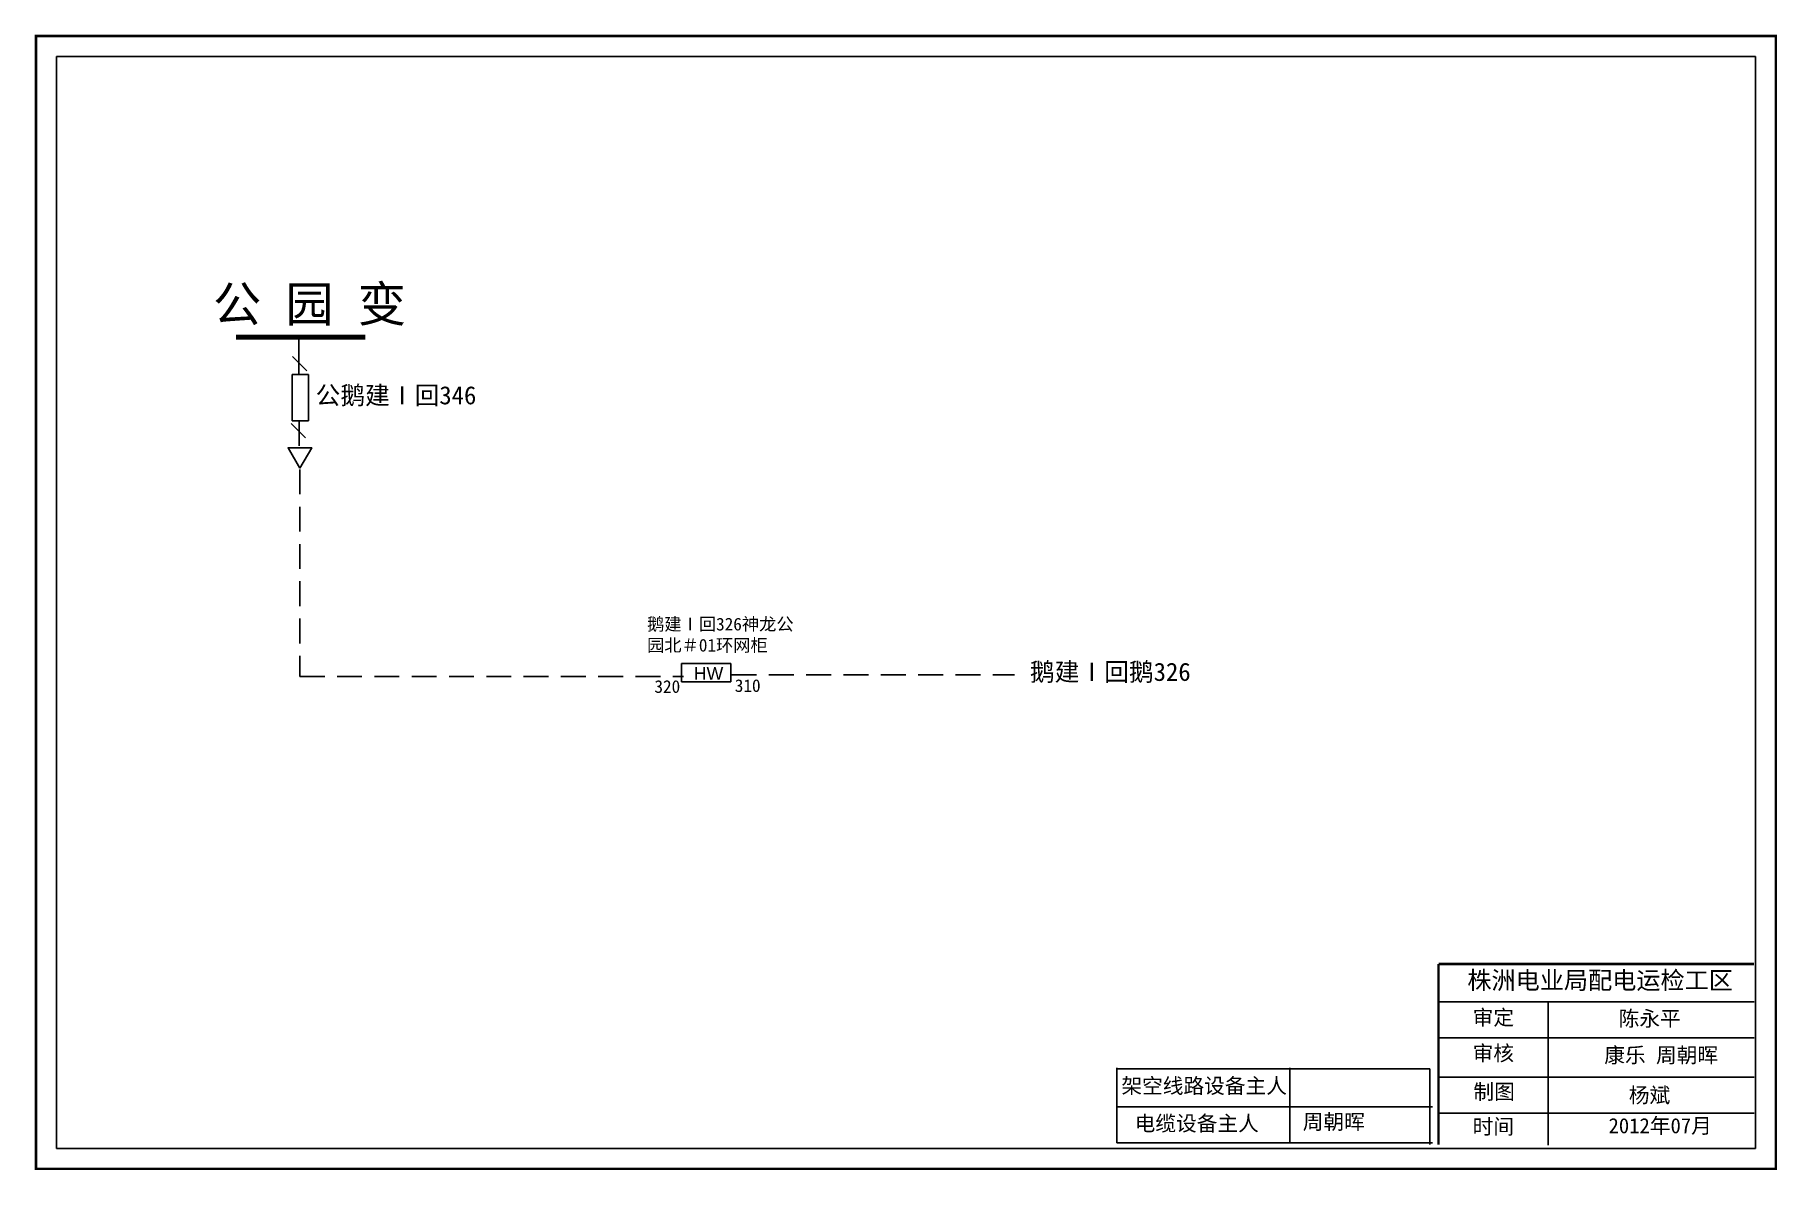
# Model space of a CAD drawing. Extents: x 0 to 344, y 0 to 224.
import ezdxf

# ---------------------------------------------------------------- set-up
doc = ezdxf.new("R2010")
doc.units = 0
doc.header["$LTSCALE"] = 0.774411
doc.linetypes.add('ACAD_ISO02W100', pattern=[15, 12, -3])
doc.linetypes.add('DASHED2', pattern=[9.525, 6.35, -3.175])
doc.layers.get('0').update_dxf_attribs({"linetype": 'CONTINUOUS'})
doc.styles.add('字体', font='SIMKAI.TTF', dxfattribs={"height": 2.5})

msp = doc.modelspace()

# ---------------------------------------------------------------- linework, layer by layer
at = {"color": 0, "linetype": 'ACAD_ISO02W100'}
msp.add_line((51.85, 157.06), (51.85, 164.46), dxfattribs=at)
at = {"color": 0, "linetype": 'Continuous'}
for p, q in [((53.48, 157.77), (50.64, 160.61)), ((53.17, 144.53), (50.32, 147.37))]:
    msp.add_line(p, q, dxfattribs=at)
at = {"color": 0, "linetype": 'DASHED2'}
msp.add_line((51.93, 147.88), (51.93, 142.49), dxfattribs=at)
at = {"linetype": 'DASHED2'}
for p, q in [((52.06, 138.29), (52.06, 97.35)), ((52.06, 97.35), (127.94, 97.35)), ((137.44, 97.7), (193.37, 97.7))]:
    msp.add_line(p, q, dxfattribs=at)
at = {"linetype": 'Continuous'}
for p, q in [((127.5, 96.26), (127.5, 99.92)), ((127.5, 99.92), (137.31, 99.92)), ((137.31, 99.92), (137.31, 96.26)), ((137.31, 96.26), (127.5, 96.26)), ((277.24, 32.99), (339.6, 32.99)), ((298.88, 32.98), (298.88, 4.65)), ((277.24, 25.89), (339.6, 25.89)), ((213.62, 20), (213.62, 5.15)), ((247.83, 20), (247.83, 5.15)), ((277.24, 18.14), (339.6, 18.14)), ((213.62, 12.25), (275.98, 12.25)), ((277.24, 11.03), (339.6, 11.03)), ((213.62, 5.15), (275.98, 5.15))]:
    msp.add_line(p, q, dxfattribs=at)
for p, q in [((213.65, 19.8), (275.5, 19.8)), ((275.5, 19.8), (275.5, 4.83))]:
    msp.add_line(p, q)
at = {"linetype": 'Continuous', "const_width": 0.5}
msp.add_lwpolyline([(-0.08, 223.96), (343.9, 223.96), (343.9, -0.01), (-0.08, -0.01)], close=True, dxfattribs=at)
at = {"linetype": 'Continuous'}
msp.add_lwpolyline([(3.97, 219.91), (339.85, 219.91), (339.85, 4.04), (3.97, 4.04)], close=True, dxfattribs=at)
at = {"color": 0, "linetype": 'Continuous', "const_width": 1}
msp.add_lwpolyline([(39.46, 164.46), (64.99, 164.46)], dxfattribs=at)
at = {"color": 0, "linetype": 'ACAD_ISO02W100'}
msp.add_lwpolyline([(53.75, 147.88), (50.58, 147.88), (50.58, 157.06), (53.75, 157.06)], close=True, dxfattribs=at)
at = {"color": 0, "linetype": 'Continuous'}
msp.add_lwpolyline([(52.07, 138.51), (54.42, 142.57), (49.73, 142.57)], close=True, dxfattribs=at)
at = {"linetype": 'Continuous', "const_width": 0.5}
for points in [[(277.2, 40.5), (277.2, 4.77)], [(277.24, 40.5), (339.6, 40.5)]]:
    msp.add_lwpolyline(points, dxfattribs=at)

# ---------------------------------------------------------------- texts
at = {"color": 0, "linetype": 'Continuous', "attachment_point": 1, "style": '字体'}
for s, insert, char_height, width in [('公 园 变', (34.89, 174.5), 7, 83.5042), ('公鹅建Ⅰ回346', (55.18, 154.74), 3.587, 94.453), ('鹅建Ⅰ回鹅326', (196.41, 100.06), 3.587, 94.453), ('320', (122.17, 96.61), 2.5, 16.0595), ('310', (138.06, 96.79), 2.5, 16.0595)]:
    msp.add_mtext(s, dxfattribs=dict(at, insert=insert, char_height=char_height, width=width))
at = {"color": 0, "linetype": 'DASHED2', "insert": (120.72, 108.95), "char_height": 2.5, "width": 46.1905, "attachment_point": 1, "style": '字体'}
msp.add_mtext('鹅建Ⅰ回326神龙公\\P园北＃01环网柜', dxfattribs=at)
at = {"color": 1, "insert": (129.96, 99.2), "char_height": 2.5, "width": 32.1905, "attachment_point": 1, "style": '字体'}
msp.add_mtext('{\\fArial|b0|i0|c0|p32;\\C7;HW}', dxfattribs=at)
at = {"linetype": 'Continuous', "attachment_point": 1, "style": '字体'}
for s, insert, char_height, width in [('株洲电业局配电运检工区', (282.89, 39.04), 3.5, 82.0179), ('审定', (283.94, 31.43), 3, 23.4615), ('陈永平', (312.81, 31.21), 3, 23.4615), ('审核', (283.94, 24.37), 3, 23.4615), ('康乐 周朝晖', (309.97, 23.99), 3, 33.0539), ('架空线路设备主人', (214.49, 17.92), 3, 58.56), ('制图', (284.1, 16.75), 3, 23.4615), ('    杨斌', (306.66, 16.07), 3, 60.45), ('电缆设备主人', (217.11, 10.5), 3, 58.56), ('周朝晖', (250.35, 10.82), 3, 33.0539), ('2012年07月', (310.81, 10.03), 3, 23.4615), ('时间', (283.94, 9.86), 3, 23.4615)]:
    msp.add_mtext(s, dxfattribs=dict(at, insert=insert, char_height=char_height, width=width))

doc.saveas('drawing.dxf')
